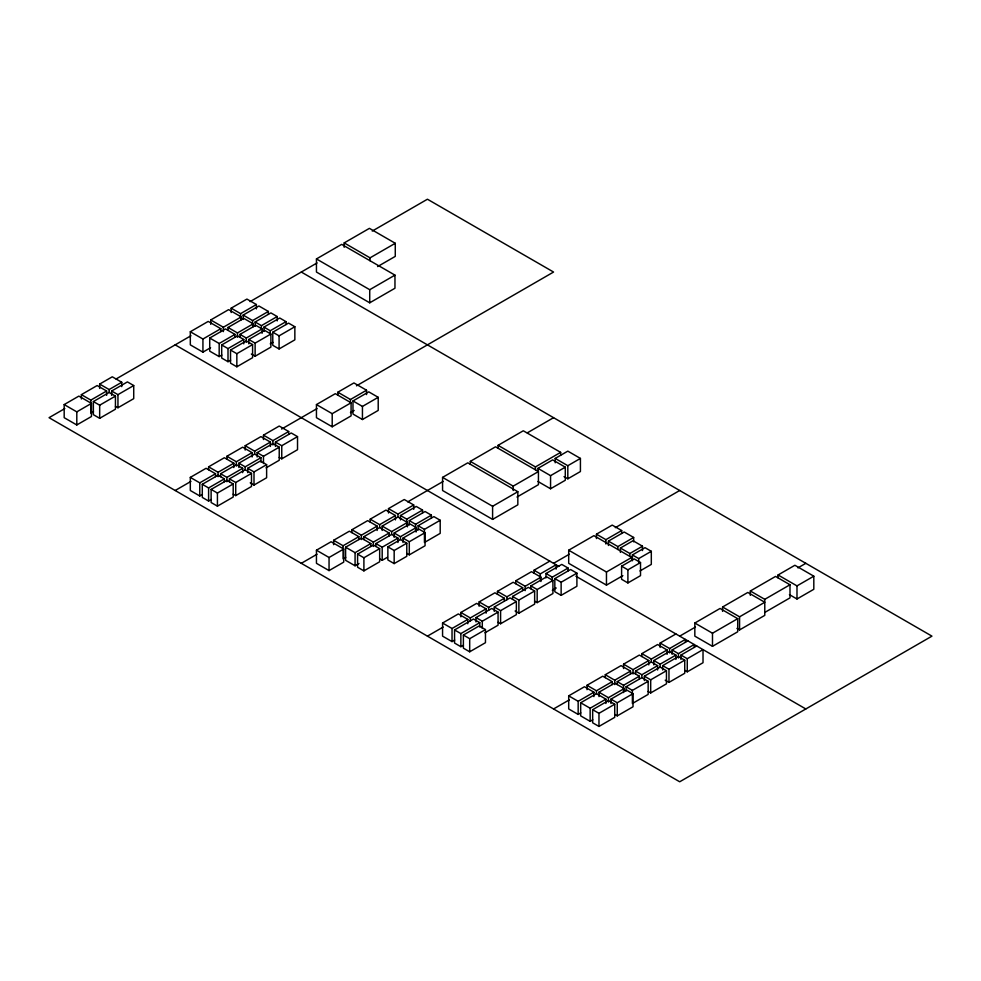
<?xml version="1.0" encoding="UTF-8"?>
<svg xmlns="http://www.w3.org/2000/svg" width="981" height="981" viewBox="0 0 981 981"><rect width="100%" height="100%" fill="white"/><g stroke="black" fill="none" stroke-linecap="round" stroke-linejoin="round"><path stroke-width="1.47" d="M64.182 404.577L78.86 396.103L91.466 403.387L91.466 416.496L76.8 424.957L64.182 417.685L64.182 404.577L76.8 411.861L91.466 403.387M81.374 399.009L81.374 394.644L97.144 385.545L106.61 391.002L106.61 395.38M99.67 388.451L99.67 384.086L112.275 376.802L121.742 382.271L121.742 386.637M210.596 347.715L202.932 352.142L190.314 344.858L190.314 331.75L208.217 321.412L220.823 328.696L220.823 331.615M210.731 324.331L210.731 319.965L228.634 309.628L241.252 316.912L241.252 319.818M231.16 312.534L231.16 308.169L246.93 299.07L256.384 304.527L256.384 308.905M316.446 258.935L341.67 244.367L394.963 275.134L394.963 288.242L369.727 302.81L316.446 272.044L316.446 258.935L369.727 289.702L394.963 275.134M344.196 247.286L344.196 242.908L369.42 228.352L395.269 243.276L395.269 256.384L377.611 266.574M64.82 408.574L49.05 417.685L679.698 781.783L931.95 636.142L301.302 272.044M116.052 378.997L190.939 335.76M250.069 301.621L317.071 262.933M372.253 231.075L427.434 199.217L553.566 272.044L356.483 385.827M81.374 394.644L90.841 400.113L106.61 391.002M99.67 384.086L109.124 389.543L121.742 382.271M231.16 308.169L240.615 313.638L256.384 304.527M93.367 401.56L109.124 392.461L115.439 396.103L115.439 409.212L99.67 418.311L93.367 414.669L93.367 401.56L99.67 405.202L115.439 396.103M111.65 395.38L111.65 391.002L127.42 381.903L133.723 385.545L133.723 398.654L117.953 407.753L115.439 406.293M243.141 319.463L243.141 315.085L258.91 305.986L268.365 311.443L268.365 314.361M190.314 331.75L202.932 339.034L220.823 328.696M210.731 319.965L223.349 327.249L241.252 316.912M221.804 355.085L219.18 356.594L209.713 351.137L209.713 338.028L225.483 328.929L234.937 334.386L234.937 337.305M228.009 330.376L228.009 327.47L243.766 318.371L253.233 323.828L253.233 326.734M111.65 391.002L117.953 394.644L133.723 385.545M93.465 411.701L90.841 413.209L90.841 400.113M243.141 315.085L252.595 320.554L268.365 311.443M255.121 326.379L255.121 322.001L270.891 312.902L277.194 316.544L277.194 320.91M209.713 338.028L219.18 343.485L234.937 334.386M228.009 327.47L237.463 332.927L253.233 323.828M344.196 242.908L370.045 257.844L395.269 243.276M230.633 360.174L228.009 361.695L221.694 358.053L221.694 344.944L237.463 335.845L243.766 339.487L243.766 343.853M239.989 337.305L239.989 334.386L255.759 325.287L262.062 328.929L262.062 333.295M255.121 322.001L261.424 325.643L277.194 316.544M263.95 331.468L263.95 327.102L279.72 318.003L286.023 321.645L286.023 324.552M221.694 344.944L228.009 348.586L243.766 339.487M239.989 334.386L246.292 338.028L262.062 328.929M230.523 350.045L246.292 340.934L252.595 344.576L252.595 357.685L236.838 366.796L230.523 363.154L230.523 350.045L236.838 353.687L252.595 344.576M248.818 343.853L248.818 339.487L264.588 330.376L270.891 334.018L270.891 347.127L255.121 356.238L251.344 354.043M263.95 327.102L270.253 330.744L286.023 321.645M272.779 332.203L288.549 323.105L294.852 326.734L294.852 339.843L279.082 348.954L272.779 345.312L272.779 332.203L279.082 335.845L294.852 326.734M248.818 339.487L255.121 343.129L270.891 334.018M270.253 343.853L272.89 342.332M202.405 494.449L199.768 495.957L190.314 490.5L190.314 477.391L206.084 468.293L215.538 473.749L215.538 476.668M208.597 469.752L208.597 466.833L224.367 457.735L233.834 463.191L233.834 467.557M226.893 459.182L226.893 456.275L242.663 447.177L252.117 452.633L252.117 456.999M245.176 450.083L245.176 445.717L260.946 436.619L270.4 442.075L270.4 446.441M263.472 439.525L263.472 435.159L279.229 426.048L288.696 431.517L288.696 434.424M316.446 404.577L335.318 393.675L351.088 402.774L351.088 415.883L332.203 426.784L316.446 417.685L316.446 404.577L332.203 413.675L351.088 402.774M337.844 395.122L337.844 392.216L353.92 382.933L366.538 390.217L366.538 394.583M175.182 490.5L190.939 481.401M281.596 429.053L317.071 408.574M190.314 477.391L199.768 482.848L215.538 473.749M208.597 466.833L218.064 472.29L233.834 463.191M226.893 456.275L236.347 461.732L252.117 452.633M245.176 445.717L254.643 451.174L270.4 442.075M263.472 435.159L272.926 440.616L288.696 431.517M211.234 499.537L208.597 501.058L202.294 497.416L202.294 484.307L218.064 475.209L224.367 478.851L224.367 481.757M220.59 476.668L220.59 473.749L236.347 464.651L242.663 468.293L242.663 472.658M238.874 467.557L238.874 463.191L254.643 454.093L260.946 457.735L260.946 462.1M257.157 456.999L257.157 452.633L272.926 443.535L279.229 447.177L279.229 460.285L266.096 467.863M275.453 446.441L275.453 442.075L291.222 432.977L297.525 436.619L297.525 449.715L281.755 458.826L279.229 457.367M337.844 392.216L350.462 399.5L366.538 390.217M352.976 400.959L368.746 391.848L378.212 397.317L378.212 410.426L362.443 419.525L352.976 414.056L352.976 400.959L362.443 406.416L378.212 397.317M202.294 484.307L208.597 487.949L224.367 478.851M220.59 473.749L226.893 477.391L242.663 468.293M238.874 463.191L245.176 466.833L260.946 457.735M257.157 452.633L263.472 456.275L279.229 447.177M275.453 442.075L281.755 445.717L297.525 436.619M211.123 489.409L226.893 480.31L233.196 483.952L233.196 497.048L217.426 506.159L211.123 502.517L211.123 489.409L217.426 493.051L233.196 483.952M229.419 481.757L229.419 478.851L245.176 469.752L251.492 473.382L251.492 486.49L235.722 495.601L233.196 494.142M247.703 472.658L247.703 468.293L260.321 461.009L266.624 464.651L266.624 477.759L254.005 485.043L250.229 482.848M350.462 412.609L354.166 410.463M229.419 478.851L235.722 482.493L251.492 473.382M247.703 468.293L254.005 471.935L266.624 464.651M316.446 550.206L331.1 541.745L343.718 549.029L343.718 562.138L329.052 570.599L316.446 563.315L316.446 550.206L329.052 557.49L343.718 549.029M333.626 544.663L333.626 540.286L349.395 531.187L358.85 536.656L358.85 539.562M351.909 532.646L351.909 529.728L367.679 520.629L377.145 526.086L377.145 530.463M370.205 522.088L370.205 519.17L385.974 510.071L395.429 515.528L395.429 519.905M388.488 512.989L388.488 508.612L404.258 499.513L413.712 504.97L413.712 509.347M442.566 477.391L467.802 462.824L517.833 491.714L517.833 504.823L492.597 519.39L442.566 490.5L442.566 477.391L492.597 506.282L517.833 491.714M470.316 464.283L470.316 461.377L495.54 446.809L538.434 471.567L538.434 484.675L516.987 497.048M498.066 448.268L498.066 445.349L523.29 430.782L560.654 452.364L560.654 455.27M301.302 563.315L317.071 554.216M407.728 501.88L443.204 481.401M527.288 432.854L553.566 417.685M333.626 540.286L343.08 545.755L358.85 536.656M351.909 529.728L361.376 535.197L377.145 526.086M370.205 519.17L379.659 524.639L395.429 515.528M388.488 508.612L397.955 514.081L413.712 504.97M359.009 563.499L355.073 565.779L345.606 560.323L345.606 547.214L361.376 538.103L370.83 543.572L370.83 546.478M363.902 539.562L363.902 536.656L379.659 527.545L389.126 533.014L389.126 535.92M382.185 530.463L382.185 526.086L397.955 516.987L407.409 522.456L407.409 526.822M400.469 519.905L400.469 515.528L416.238 506.429L422.541 510.071L422.541 512.989M400.469 515.528L406.784 519.17L422.541 510.071M345.717 557.343L343.08 558.863L343.08 545.755M409.298 524.994L409.298 520.629L425.067 511.53L431.37 515.172L431.37 518.078M345.606 547.214L355.073 552.671L370.83 543.572M363.902 536.656L373.356 542.113L389.126 533.014M382.185 526.086L391.64 531.555L407.409 522.456M357.587 554.13L373.356 545.019L379.659 548.661L379.659 561.77L363.902 570.881L357.587 567.239L357.587 554.13L363.902 557.772L379.659 548.661M375.882 546.478L375.882 543.572L391.64 534.461L397.955 538.103L397.955 542.481M394.166 537.38L394.166 533.014L409.935 523.903L416.238 527.545L416.238 531.923M409.298 520.629L415.613 524.271L431.37 515.172M418.127 530.096L418.127 525.73L433.896 516.619L440.199 520.261L440.199 533.37L424.442 542.481L424.442 529.372L440.199 520.261M375.882 543.572L382.185 547.214L397.955 538.103M394.166 533.014L400.469 536.656L416.238 527.545M387.863 546.846L400.469 539.562L406.784 543.204L406.784 556.313L394.166 563.597L387.863 559.955L387.863 546.846L394.166 550.488L406.784 543.204M402.995 542.481L402.995 538.103L418.764 529.004L425.067 532.646L425.067 545.755L409.298 554.854L406.784 553.394M498.066 445.349L535.43 466.919L560.654 452.364M402.995 538.103L409.298 541.745L425.067 532.646M537.956 471.297L537.956 468.378L552.671 459.881L565.289 467.164L565.289 480.273L550.562 488.771L537.956 481.487M555.197 462.787L555.197 458.421L567.815 451.137L580.421 458.421L580.421 471.53L567.815 478.814L564.026 476.631M379.659 558.863L382.185 560.323L387.446 557.282M470.316 461.377L513.198 486.135L538.434 471.567M537.956 468.378L550.562 475.662L565.289 467.164M555.197 458.421L567.815 465.705L580.421 458.421M454.657 640.078L452.033 641.599L442.566 636.142L442.566 623.033L458.335 613.934L467.802 619.391L467.802 623.757M460.862 616.841L460.862 612.475L476.631 603.376L486.086 608.833L486.086 613.199M479.145 606.283L479.145 601.917L494.915 592.806L504.369 598.275L504.369 601.181M497.441 594.265L497.441 591.359L513.198 582.248L522.665 587.717L522.665 590.623M515.724 583.707L515.724 580.801L531.494 571.69L540.948 577.159L540.948 581.525M534.02 573.149L534.02 570.243L549.777 561.132M622.861 575.651L606.466 585.117L568.698 563.315L568.698 550.206L593.922 535.651L631.69 557.453L631.69 560.359M596.448 538.557L596.448 534.191L612.218 525.093L621.672 530.549L621.672 533.468M427.434 636.142L443.204 627.043M553.566 563.315L569.336 554.216M615.32 527.668L679.698 490.5M534.02 570.243L540.323 573.873L556.092 564.774L556.092 569.139M546 577.883L546 573.517L561.757 564.406L568.073 568.048L568.073 570.967M442.566 623.033L452.033 628.49L467.802 619.391M460.862 612.475L470.316 617.932L486.086 608.833M479.145 601.917L488.612 607.374L504.369 598.275M497.441 591.359L506.895 596.816L522.665 587.717M515.724 580.801L525.191 586.258L540.948 577.159M596.448 534.191L605.902 539.648L621.672 530.549M463.388 645.24L460.862 646.7L454.559 643.058L454.559 629.949L473.467 619.023L479.783 622.665L479.783 627.031M475.993 621.942L475.993 617.564L491.763 608.465L498.066 612.107L498.066 625.216L484.933 632.806M494.289 611.384L494.289 607.006L510.046 597.907L516.362 601.549L516.362 614.658L500.592 623.757L498.066 622.31M512.572 599.366L512.572 596.448L528.342 587.349L534.645 590.991L534.645 604.1L518.875 613.199L515.099 611.016M530.856 588.808L530.856 585.89L546.625 576.791L552.928 580.433L552.928 593.542L537.171 602.641L534.645 601.181M608.428 545.473L608.428 541.107L624.198 532.009L633.652 537.465L633.652 541.843M546 573.517L552.303 577.159L568.073 568.048M554.829 578.606L570.586 569.507L576.902 573.149L576.902 586.258L561.132 595.357L554.829 591.715L554.829 578.606L561.132 582.248L576.902 573.149M454.559 629.949L460.862 633.591L479.783 622.665M475.993 617.564L482.296 621.206L498.066 612.107M494.289 607.006L500.592 610.648L516.362 601.549M512.572 596.448L518.875 600.09L534.645 590.991M530.856 585.89L537.171 589.532L552.928 580.433M463.388 635.05L479.145 625.939L485.46 629.581L485.46 642.69L469.691 651.801L463.388 648.159L463.388 635.05L469.691 638.692L485.46 629.581M608.428 541.107L617.895 546.576L633.652 537.465M620.409 552.401L620.409 548.023L633.027 540.739L642.481 546.209L642.481 550.574M552.303 590.268L556.239 587.987M620.409 548.023L629.876 553.492L642.481 546.209M632.389 560.776L632.389 554.939L645.008 547.668L651.31 551.31L651.31 564.406L639.968 570.967M568.698 550.206L606.466 572.009L631.69 557.453M621.598 566.184L634.217 558.912L640.519 562.542L640.519 575.651L627.901 582.935L621.598 579.293L621.598 566.184L627.901 569.826L640.519 562.542M632.389 554.939L638.705 558.581L651.31 551.31M580.789 712.905L578.165 714.426L568.698 708.956L568.698 695.848L584.468 686.749L593.922 692.206L593.922 696.584M586.994 689.668L586.994 685.29L602.751 676.191L612.218 681.648L612.218 684.566M605.277 677.65L605.277 674.732L621.047 665.633L630.501 671.09L630.501 674.008M623.56 668.539L623.56 664.174L639.33 655.075L648.797 660.532L648.797 664.897M641.856 656.534L641.856 653.616L657.626 644.517L667.08 649.974L667.08 654.339M660.139 647.423L660.139 643.058L675.909 633.959M694.83 623.033L720.054 608.465L737.712 618.668L737.712 631.776L712.488 646.332L694.83 636.142L694.83 623.033L712.488 633.223L737.712 618.668M722.58 607.006L747.804 592.45L764.788 602.26L739.564 616.816L722.58 607.006L722.58 611.384M750.33 595.357L750.33 590.991L775.554 576.423L789.999 584.762L789.999 597.87L764.775 612.438M778.068 577.883L778.068 574.976L794.892 565.264L813.813 576.19L813.813 589.287L796.989 598.999L789.423 594.633M553.566 708.956L569.336 699.858M679.698 636.142L695.455 627.043M797.933 567.876L805.818 563.315M568.698 695.848L578.165 701.317L593.922 692.206M586.994 685.29L596.448 690.759L612.218 681.648M605.277 674.732L614.731 680.201L630.501 671.09M623.56 664.174L633.027 669.631L648.797 660.532M641.856 653.616L651.31 659.073L667.08 649.974M660.139 643.058L669.606 648.515L685.363 639.416L685.363 642.334M592.769 719.821L590.145 721.342L580.678 715.872L580.678 702.764L596.448 693.665L605.902 699.134L605.902 703.5M598.974 696.584L598.974 692.206L614.731 683.107L624.198 688.564L624.198 691.482M617.257 684.566L617.257 681.648L633.027 672.549L639.33 676.191L639.33 679.097M635.553 674.008L635.553 671.09L651.31 661.991L657.626 665.633L657.626 669.998M653.837 664.897L653.837 660.532L669.606 651.433L675.909 655.075L675.909 659.44M672.12 654.339L672.12 649.974L687.889 640.875M750.33 590.991L764.775 599.33L789.999 584.762M617.257 681.648L623.56 685.29L639.33 676.191M635.553 671.09L641.856 674.732L657.626 665.633M653.837 660.532L660.139 664.174L675.909 655.075M672.12 649.974L678.435 653.616L694.192 644.517L694.192 647.423M778.068 574.976L796.989 585.89L813.813 576.19M626.086 691.115L626.086 686.749L641.856 677.65L648.159 681.292L648.159 694.401L632.389 703.5L632.389 690.391L648.159 681.292M644.382 680.556L644.382 676.191L660.139 667.092L666.455 670.734L666.455 683.831L650.685 692.942L648.159 691.482M662.665 669.998L662.665 665.633L678.435 656.534L684.738 660.164L684.738 673.273L668.968 682.384L665.192 680.201M680.949 659.44L680.949 655.075L696.718 645.964M580.678 702.764L590.145 708.233L605.902 699.134M598.974 692.206L608.428 697.675L624.198 688.564M592.659 709.692L608.428 700.581L614.731 704.223L614.731 717.332L598.974 726.431L592.659 722.801L592.659 709.692L598.974 713.322L614.731 704.223M610.955 703.5L610.955 699.134L626.724 690.023L633.027 693.665L633.027 706.774L617.257 715.872L614.731 714.426M644.382 676.191L650.685 679.833L666.455 670.734M662.665 665.633L668.968 669.275L684.738 660.164M680.949 655.075L687.264 658.717L703.021 649.606L703.021 662.715L687.264 671.826L684.738 670.366M736.952 628.416L739.564 629.925L764.788 615.369L764.775 599.33M610.955 699.134L617.257 702.764L633.027 693.665M175.182 344.858L558.814 566.356M575.896 576.215L805.818 708.956M418.127 525.73L424.442 529.372M626.086 686.749L632.389 690.391M796.989 585.89L796.989 598.999M739.564 616.816L739.564 629.925M712.488 633.223L712.488 646.332M687.264 658.717L687.264 671.826M678.435 653.616L678.435 657.981M669.606 648.515L669.606 652.892M668.968 669.275L668.968 682.384M660.139 664.174L660.139 667.092M651.31 659.073L651.31 661.991M650.685 679.833L650.685 692.942M641.856 674.732L641.856 677.65M638.705 558.581L638.705 562.959M633.027 669.631L633.027 674.008M629.876 553.492L629.876 556.399M627.901 569.826L627.901 582.935M623.56 685.29L623.56 692.574M617.895 546.576L617.895 549.483M617.257 702.764L617.257 715.872M614.731 680.201L614.731 684.566M608.428 697.675L608.428 702.04M606.466 572.009L606.466 585.117M605.902 539.648L605.902 544.026M598.974 713.322L598.974 726.431M596.448 690.759L596.448 693.665M590.145 708.233L590.145 721.342M578.165 701.317L578.165 714.426M567.815 465.705L567.815 478.814M561.132 582.248L561.132 595.357M552.303 577.159L552.303 581.525M550.562 475.662L550.562 488.771M540.323 573.873L540.323 579.71M537.171 589.532L537.171 602.641M535.43 466.919L535.43 469.838M525.191 586.258L525.191 590.623M518.875 600.09L518.875 613.199M513.198 486.135L513.198 490.5M506.895 596.816L506.895 599.734M500.592 610.648L500.592 623.757M492.597 506.282L492.597 519.39M488.612 607.374L488.612 610.292M482.296 621.206L482.296 628.49M470.316 617.932L470.316 620.85M469.691 638.692L469.691 651.801M460.862 633.591L460.862 646.7M452.033 628.49L452.033 641.599M415.613 524.271L415.613 531.555M409.298 541.745L409.298 554.854M406.784 519.17L406.784 524.994M400.469 536.656L400.469 539.562M397.955 514.081L397.955 516.987M394.166 550.488L394.166 563.597M391.64 531.555L391.64 534.461M382.185 547.214L382.185 560.323M379.659 524.639L379.659 527.545M373.356 542.113L373.356 546.478M370.045 257.844L370.045 260.75M369.727 289.702L369.727 302.81M363.902 557.772L363.902 570.881M362.443 406.416L362.443 419.525M361.376 535.197L361.376 539.562M355.073 552.671L355.073 565.779M350.462 399.5L350.462 402.406M332.203 413.675L332.203 426.784M329.052 557.49L329.052 570.599M281.755 445.717L281.755 458.826M279.082 335.845L279.082 348.954M272.926 440.616L272.926 444.982M270.253 330.744L270.253 333.663M263.472 456.275L263.472 463.559M261.424 325.643L261.424 328.561M255.121 343.129L255.121 356.238M254.643 451.174L254.643 454.093M254.005 471.935L254.005 485.043M252.595 320.554L252.595 324.919M246.292 338.028L246.292 342.394M245.176 466.833L245.176 469.752M240.615 313.638L240.615 318.003M237.463 332.927L237.463 337.305M236.838 353.687L236.838 366.796M236.347 461.732L236.347 466.11M235.722 482.493L235.722 495.601M228.009 348.586L228.009 361.695M226.893 477.391L226.893 481.757M223.349 327.249L223.349 331.615M219.18 343.485L219.18 356.594M218.064 472.29L218.064 476.668M217.426 493.051L217.426 506.159M208.597 487.949L208.597 501.058M202.932 339.034L202.932 352.142M199.768 482.848L199.768 495.957M117.953 394.644L117.953 407.753M109.124 389.543L109.124 392.461M99.67 405.202L99.67 418.311M76.8 411.861L76.8 424.957"/></g></svg>
